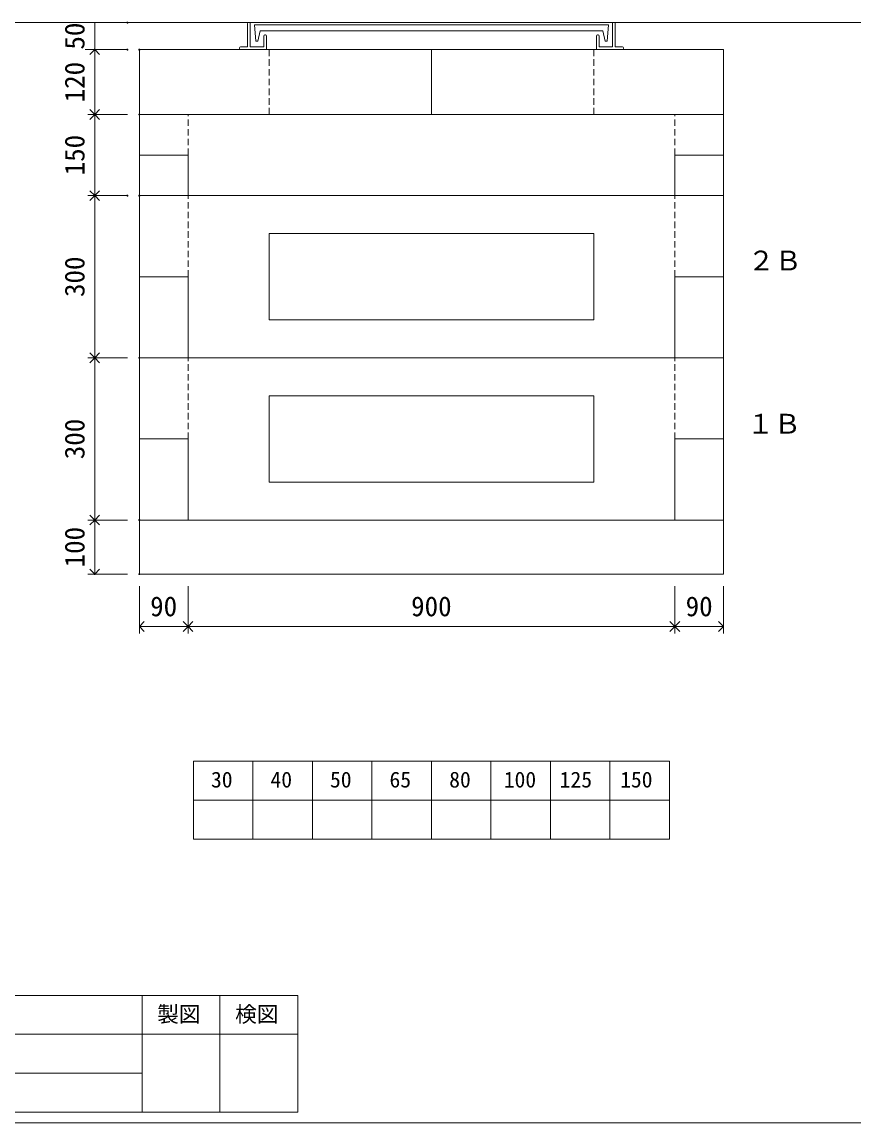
# Model space of a CAD drawing. Units: millimetres, scale not verified. Extents: x -4890 to 18490, y -2308 to 2308.
# Drawn here: x 308 to 1846, y -1967 to 69 of the extents above; entities that cross this region are included whole.
import ezdxf
from ezdxf.enums import TextEntityAlignment as Align

# ---------------------------------------------------------------- set-up
doc = ezdxf.new("R2010")
doc.units = ezdxf.units.MM
doc.header["$LTSCALE"] = 10
doc.header["$PDMODE"] = 32
doc.header["$PDSIZE"] = 2
for name, pattern in [('DASHED1', [1.8, 1.2, -0.6]), ('USER2', [50.8, 31.75, -6.35, 6.35, -6.35]), ('USER5', [3.185, 0.01, -3.175])]:
    doc.linetypes.add(name, pattern=pattern)
for name, color, linetype, lineweight in [('0-1_Defpoints', 7, 'USER2', 5), ('0-2_waku', 7, 'Continuous', 18), ('0-3_gaikei', 7, 'Continuous', 18), ('0-4_kakure', 7, 'USER5', 18), ('0-5_sunpou', 7, 'Continuous', 5), ('0-8_uchigawa', 6, 'Continuous', 18), ('0-A_futa', 3, 'Continuous', 18), ('0-B_GL', 4, 'Continuous', 18), ('0-D_文字１', 7, 'Continuous', 18)]:
    doc.layers.add(name, color=color, linetype=linetype, lineweight=lineweight)
doc.styles.add('ＭＳ ゴシック', font='')
doc.styles.get('ＭＳ ゴシック').set_extended_font_data('MS Gothic')

# ---------------------------------------------------------------- blocks, each defined once
blk = doc.blocks.new('_Open90')
at = {"layer": '0-5_sunpou'}
blk.add_line((0, 0), (-1, 0), dxfattribs=at)
blk.add_lwpolyline([(-0.5, 0.5), (0, 0), (-0.5, -0.5)], dxfattribs=at)
blk = doc.blocks.new('D61')
at = {"layer": '0-1_Defpoints'}
for p in [(1972.32, 2214.36), (1889.96, 2094.36), (1972.32, 2094.36)]:
    blk.add_point(p, dxfattribs=at)
at = {"layer": '0-5_sunpou'}
for p, q in [((1950.32, 2214.36), (1876.96, 2214.36)), ((1889.96, 2196.36), (1889.96, 2112.36)), ((1950.32, 2094.36), (1876.96, 2094.36))]:
    blk.add_line(p, q, dxfattribs=at)
at = {"layer": '0-5_sunpou', "xscale": 18, "yscale": 18}
for p, rotation in [((1889.96, 2214.36), 90), ((1889.96, 2094.36), 270)]:
    blk.add_blockref('_Open90', p, dxfattribs=dict(at, rotation=rotation))
at = {"layer": '0-5_sunpou', "style": 'ＭＳ ゴシック'}
blk.add_text('120', height=36.66, rotation=90, dxfattribs=at).set_placement((1881.96, 2116.86), align=Align.BOTTOM_LEFT)
blk = doc.blocks.new('D62')
at = {"layer": '0-1_Defpoints'}
for p in [(1972.32, 2214.36), (1889.96, 2094.36), (1972.32, 2094.36)]:
    blk.add_point(p, dxfattribs=at)
at = {"layer": '0-5_sunpou'}
for p, q in [((1950.32, 2214.36), (1876.96, 2214.36)), ((1889.96, 2196.36), (1889.96, 2112.36)), ((1950.32, 2094.36), (1876.96, 2094.36))]:
    blk.add_line(p, q, dxfattribs=at)
at = {"layer": '0-5_sunpou', "xscale": 18, "yscale": 18}
for p, rotation in [((1889.96, 2214.36), 90), ((1889.96, 2094.36), 270)]:
    blk.add_blockref('_Open90', p, dxfattribs=dict(at, rotation=rotation))
at = {"layer": '0-5_sunpou', "style": 'ＭＳ ゴシック'}
blk.add_text('120', height=36.66, rotation=90, dxfattribs=at).set_placement((1881.96, 2116.86), align=Align.BOTTOM_LEFT)
blk = doc.blocks.new('D63')
at = {"layer": '0-1_Defpoints'}
for p in [(1972.32, 1944.36), (1889.96, 1644.36), (1972.32, 1644.36)]:
    blk.add_point(p, dxfattribs=at)
at = {"layer": '0-5_sunpou'}
for p, q in [((1950.32, 1944.36), (1876.96, 1944.36)), ((1889.96, 1926.36), (1889.96, 1662.36)), ((1950.32, 1644.36), (1876.96, 1644.36))]:
    blk.add_line(p, q, dxfattribs=at)
at = {"layer": '0-5_sunpou', "xscale": 18, "yscale": 18}
for p, rotation in [((1889.96, 1944.36), 90), ((1889.96, 1644.36), 270)]:
    blk.add_blockref('_Open90', p, dxfattribs=dict(at, rotation=rotation))
at = {"layer": '0-5_sunpou', "style": 'ＭＳ ゴシック'}
blk.add_text('300', height=36.66, rotation=90, dxfattribs=at).set_placement((1881.96, 1756.86), align=Align.BOTTOM_LEFT)
blk = doc.blocks.new('D64')
at = {"layer": '0-1_Defpoints'}
for p in [(1972.32, 1644.36), (1889.96, 1344.36), (1972.32, 1344.36)]:
    blk.add_point(p, dxfattribs=at)
at = {"layer": '0-5_sunpou'}
for p, q in [((1950.32, 1644.36), (1876.96, 1644.36)), ((1889.96, 1626.36), (1889.96, 1362.36)), ((1950.32, 1344.36), (1876.96, 1344.36))]:
    blk.add_line(p, q, dxfattribs=at)
at = {"layer": '0-5_sunpou', "xscale": 18, "yscale": 18}
for p, rotation in [((1889.96, 1644.36), 90), ((1889.96, 1344.36), 270)]:
    blk.add_blockref('_Open90', p, dxfattribs=dict(at, rotation=rotation))
at = {"layer": '0-5_sunpou', "style": 'ＭＳ ゴシック'}
blk.add_text('300', height=36.66, rotation=90, dxfattribs=at).set_placement((1881.96, 1456.86), align=Align.BOTTOM_LEFT)
blk = doc.blocks.new('D52')
at = {"layer": '0-1_Defpoints'}
for p in [(1950.32, 2264.36), (1889.96, 2214.36), (1950.32, 2214.36)]:
    blk.add_point(p, dxfattribs=at)
at = {"layer": '0-5_sunpou'}
for p, q in [((1928.32, 2264.36), (1876.96, 2264.36)), ((1889.96, 2264.36), (1889.96, 2214.36)), ((1928.32, 2214.36), (1876.96, 2214.36))]:
    blk.add_line(p, q, dxfattribs=at)
at = {"layer": '0-5_sunpou', "style": 'ＭＳ ゴシック'}
blk.add_text('50', height=36.66, rotation=90, dxfattribs=at).set_placement((1881.96, 2214.36), align=Align.BOTTOM_LEFT)
blk = doc.blocks.new('D44')
at = {"layer": '0-1_Defpoints'}
for p in [(1972.32, 1344.36), (1889.96, 1244.36), (1972.32, 1244.36)]:
    blk.add_point(p, dxfattribs=at)
at = {"layer": '0-5_sunpou'}
for p, q in [((1950.32, 1344.36), (1876.96, 1344.36)), ((1889.96, 1326.36), (1889.96, 1262.36)), ((1950.32, 1244.36), (1876.96, 1244.36))]:
    blk.add_line(p, q, dxfattribs=at)
at = {"layer": '0-5_sunpou', "xscale": 18, "yscale": 18}
for p, rotation in [((1889.96, 1344.36), 90), ((1889.96, 1244.36), 270)]:
    blk.add_blockref('_Open90', p, dxfattribs=dict(at, rotation=rotation))
at = {"layer": '0-5_sunpou', "style": 'ＭＳ ゴシック'}
blk.add_text('100', height=36.66, rotation=90, dxfattribs=at).set_placement((1881.96, 1256.86), align=Align.BOTTOM_LEFT)
blk = doc.blocks.new('D67')
at = {"layer": '0-1_Defpoints'}
for p in [(1972.32, 2094.36), (1889.96, 1944.36), (1950.32, 1944.36)]:
    blk.add_point(p, dxfattribs=at)
at = {"layer": '0-5_sunpou'}
for p, q in [((1950.32, 2094.36), (1876.96, 2094.36)), ((1889.96, 2076.36), (1889.96, 1962.36)), ((1928.32, 1944.36), (1876.96, 1944.36))]:
    blk.add_line(p, q, dxfattribs=at)
at = {"layer": '0-5_sunpou', "xscale": 18, "yscale": 18}
for p, rotation in [((1889.96, 2094.36), 90), ((1889.96, 1944.36), 270)]:
    blk.add_blockref('_Open90', p, dxfattribs=dict(at, rotation=rotation))
at = {"layer": '0-5_sunpou', "style": 'ＭＳ ゴシック'}
blk.add_text('150', height=36.66, rotation=90, dxfattribs=at).set_placement((1881.96, 1981.86), align=Align.BOTTOM_LEFT)

msp = doc.modelspace()

# ---------------------------------------------------------------- linework, layer by layer
at = {"layer": '0-2_waku'}
for p, q in [((625, -1297.84), (625, -1441.84)), ((625, -1297.84), (625, -1441.84)), ((625, -1297.84), (625, -1441.84)), ((625, -1297.84), (625, -1441.84)), ((625, -1297.84), (1505, -1297.84)), ((735, -1297.84), (735, -1441.84)), ((845, -1297.84), (845, -1441.84)), ((845, -1297.84), (845, -1441.84)), ((955, -1297.84), (955, -1441.84)), ((1065, -1297.84), (1065, -1441.84)), ((1175, -1297.84), (1175, -1441.84)), ((1285, -1297.84), (1285, -1441.84)), ((1395, -1297.84), (1395, -1441.84)), ((1505, -1297.84), (1505, -1441.84)), ((625, -1369.84), (1505, -1369.84)), ((625, -1441.84), (1505, -1441.84)), ((-1210, -1730.84), (818, -1730.84)), ((530, -1730.84), (530, -1946.84)), ((530, -1730.84), (530, -1946.84)), ((674, -1730.84), (674, -1946.84)), ((818, -1730.84), (818, -1946.84)), ((-1210, -1802.84), (818, -1802.84)), ((-1210, -1874.84), (530, -1874.84)), ((-1210, -1946.84), (818, -1946.84)), ((-1230, -1966.84), (4890, -1966.84)), ((-1230, -1966.84), (4890, -1966.84))]:
    msp.add_line(p, q, dxfattribs=at)
at = {"layer": '0-3_gaikei'}
for p, q in [((525, 18.16), (1605, 18.16)), ((525, -101.84), (525, 18.16)), ((1065, 18.16), (1065, -101.84)), ((1605, -101.84), (1605, 18.16)), ((615, -101.84), (525, -101.84)), ((1605, -101.84), (525, -101.84)), ((1605, -101.84), (525, -101.84)), ((1605, -101.84), (525, -101.84)), ((1605, -101.84), (525, -101.84)), ((1605, -101.84), (525, -101.84)), ((1605, -101.84), (525, -101.84)), ((1605, -101.84), (525, -101.84)), ((1605, -101.84), (525, -101.84)), ((1605, -101.84), (525, -101.84)), ((1605, -101.84), (525, -101.84)), ((1605, -101.84), (525, -101.84)), ((1605, -101.84), (525, -101.84)), ((1605, -101.84), (525, -101.84)), ((1605, -101.84), (525, -101.84)), ((615, -101.84), (525, -101.84)), ((525, -101.84), (615, -101.84)), ((525, -101.84), (1605, -101.84)), ((525, -101.84), (1605, -101.84)), ((525, -101.84), (1605, -101.84)), ((525, -101.84), (1605, -101.84)), ((525, -101.84), (1605, -101.84)), ((525, -101.84), (1605, -101.84)), ((525, -101.84), (1605, -101.84)), ((525, -101.84), (1605, -101.84)), ((525, -101.84), (525, -251.84)), ((615, -101.84), (1515, -101.84)), ((1515, -101.84), (615, -101.84)), ((1515, -101.84), (615, -101.84)), ((1515, -101.84), (615, -101.84)), ((615, -101.84), (1515, -101.84)), ((615, -101.84), (1515, -101.84)), ((615, -101.84), (1515, -101.84)), ((1455, -101.84), (675, -101.84)), ((1455, -101.84), (675, -101.84)), ((1515, -101.84), (1605, -101.84)), ((1515, -101.84), (1605, -101.84)), ((1515, -101.84), (1605, -101.84)), ((1605, -101.84), (1605, -251.84)), ((525, -176.84), (615, -176.84)), ((615, -176.84), (615, -251.84)), ((1515, -176.84), (1515, -251.84)), ((1515, -176.84), (1605, -176.84)), ((525, -251.84), (525, -401.84)), ((525, -251.84), (525, -401.84)), ((525, -251.84), (525, -401.84)), ((525, -251.84), (1605, -251.84)), ((525, -251.84), (1605, -251.84)), ((525, -251.84), (1605, -251.84)), ((525, -251.84), (1605, -251.84)), ((525, -251.84), (1605, -251.84)), ((525, -251.84), (1605, -251.84)), ((525, -251.84), (1605, -251.84)), ((525, -251.84), (1605, -251.84)), ((525, -251.84), (1605, -251.84)), ((525, -251.84), (1605, -251.84)), ((525, -251.84), (1605, -251.84)), ((1605, -251.84), (1605, -401.84)), ((1605, -251.84), (1605, -401.84)), ((615, -401.84), (525, -401.84)), ((615, -401.84), (525, -401.84)), ((615, -401.84), (525, -401.84)), ((525, -401.84), (525, -551.84)), ((615, -401.84), (615, -551.84)), ((615, -401.84), (615, -551.84)), ((615, -401.84), (615, -551.84)), ((1605, -401.84), (1515, -401.84)), ((1605, -401.84), (1515, -401.84)), ((1515, -401.84), (1515, -551.84)), ((1515, -401.84), (1515, -551.84)), ((1515, -401.84), (1515, -551.84)), ((1605, -401.84), (1605, -551.84)), ((525, -551.84), (525, -701.84)), ((525, -551.84), (525, -701.84)), ((525, -551.84), (525, -701.84)), ((1605, -551.84), (525, -551.84)), ((1605, -551.84), (525, -551.84)), ((1605, -551.84), (525, -551.84)), ((1515, -551.84), (615, -551.84)), ((1515, -551.84), (615, -551.84)), ((1515, -551.84), (615, -551.84)), ((1455, -551.84), (675, -551.84)), ((1605, -551.84), (1605, -701.84)), ((1605, -551.84), (1605, -701.84)), ((1605, -551.84), (1605, -701.84)), ((615, -701.84), (525, -701.84)), ((615, -701.84), (525, -701.84)), ((615, -701.84), (525, -701.84)), ((525, -701.84), (525, -851.84)), ((615, -701.84), (615, -851.84)), ((615, -701.84), (615, -851.84)), ((615, -701.84), (615, -851.84)), ((1515, -701.84), (1515, -851.84)), ((1515, -701.84), (1515, -851.84)), ((1515, -701.84), (1515, -851.84)), ((1605, -701.84), (1515, -701.84)), ((1605, -701.84), (1515, -701.84)), ((1605, -701.84), (1515, -701.84)), ((1605, -701.84), (1605, -851.84)), ((1605, -851.84), (525, -851.84)), ((1605, -851.84), (525, -851.84)), ((1605, -851.84), (525, -851.84)), ((1605, -851.84), (525, -851.84)), ((1605, -851.84), (525, -851.84)), ((525, -951.84), (525, -851.84)), ((1605, -851.84), (525, -851.84)), ((1605, -851.84), (525, -851.84)), ((1605, -851.84), (525, -851.84)), ((1605, -851.84), (525, -851.84)), ((1515, -851.84), (615, -851.84)), ((1515, -851.84), (615, -851.84)), ((1515, -851.84), (615, -851.84)), ((1455, -851.84), (675, -851.84)), ((1455, -851.84), (675, -851.84)), ((1605, -951.84), (525, -951.84)), ((1605, -951.84), (525, -951.84))]:
    msp.add_line(p, q, dxfattribs=at)
for points in [[(1605, -251.84), (1605, -401.84), (1515, -401.84)], [(1605, -951.84), (1605, -851.84), (525, -851.84)]]:
    msp.add_lwpolyline(points, dxfattribs=at)
at = {"layer": '0-4_kakure', "linetype": 'DASHED1', "lineweight": 5}
for p, q in [((765, -101.84), (765, 18.16)), ((1365, -101.84), (1365, 18.16)), ((615, -176.84), (615, -101.84)), ((1515, -176.84), (1515, -101.84)), ((615, -401.84), (615, -251.84)), ((1515, -401.84), (1515, -251.84)), ((615, -701.84), (615, -551.84)), ((1515, -701.84), (1515, -551.84))]:
    msp.add_line(p, q, dxfattribs=at)
at = {"layer": '0-5_sunpou'}
for p, q in [((503, 68.16), (425.14, 68.16)), ((503, 18.16), (425.14, 18.16)), ((525, -973.84), (525, -1061.76)), ((615, -973.84), (615, -1061.76)), ((615, -973.84), (615, -1061.76)), ((1515, -973.84), (1515, -1061.76)), ((1515, -973.84), (1515, -1061.76)), ((1605, -973.84), (1605, -1061.76)), ((543, -1048.76), (597, -1048.76)), ((633, -1048.76), (1497, -1048.76)), ((1533, -1048.76), (1587, -1048.76))]:
    msp.add_line(p, q, dxfattribs=at)
at = {"layer": '0-8_uchigawa'}
for p, q in [((1365, -321.84), (765, -321.84)), ((765, -321.84), (765, -481.84)), ((1365, -321.84), (1365, -481.84)), ((1365, -481.84), (765, -481.84)), ((1365, -621.84), (765, -621.84)), ((765, -621.84), (765, -781.84)), ((1365, -621.84), (1365, -781.84)), ((1365, -781.84), (765, -781.84))]:
    msp.add_line(p, q, dxfattribs=at)
at = {"layer": '0-A_futa'}
for p, q in [((725, 66.16), (725, 23.16)), ((727, 68.16), (730, 68.16)), ((730, 68.16), (730, 23.16)), ((737.81, 63.66), (1392.14, 63.66)), ((737.81, 63.66), (740.3, 33.66)), ((1392.14, 63.66), (1389.89, 33.66)), ((1400, 68.16), (1400, 23.16)), ((1400, 68.16), (1403, 68.16)), ((1405, 66.16), (1405, 23.16)), ((748.33, 52.66), (744.01, 33.66)), ((748.33, 52.66), (1381.67, 52.66)), ((755, 43.16), (755, 23.16)), ((757, 45.16), (758, 45.16)), ((760, 43.16), (760, 18.16)), ((1370, 43.16), (1370, 18.16)), ((1373, 45.16), (1372, 45.16)), ((1375, 43.16), (1375, 23.16)), ((1381.67, 52.66), (1385.99, 33.66)), ((710, 21.16), (710, 20.16)), ((712, 23.16), (725, 23.16)), ((730, 23.16), (755, 23.16)), ((740.3, 33.66), (744.01, 33.66)), ((1400, 23.16), (1375, 23.16)), ((1389.89, 33.66), (1385.99, 33.66)), ((1418, 23.16), (1405, 23.16)), ((1420, 21.16), (1420, 20.16)), ((760, 18.16), (712, 18.16)), ((1370, 18.16), (1418, 18.16))]:
    msp.add_line(p, q, dxfattribs=at)
for centre, start, end in [((727, 66.16), 90, 180), ((1403, 66.16), 0, 90), ((757, 43.16), 90, 180), ((758, 43.16), 0, 90), ((1372, 43.16), 90, 180), ((1373, 43.16), 0, 90), ((712, 21.16), 90, 180), ((1418, 21.16), 0, 90), ((712, 20.16), 180, 270), ((1418, 20.16), 270, 0)]:
    msp.add_arc(centre, 2, start, end, dxfattribs=at)
at = {"layer": '0-B_GL'}
msp.add_line((-1230, 68.16), (4890, 68.16), dxfattribs=at)
msp.add_line((-1230, 68.16), (4890, 68.16), dxfattribs=at)
msp.add_line((-1230, 68.16), (4890, 68.16), dxfattribs=at)

# ---------------------------------------------------------------- block references
at = {"layer": '0-5_sunpou'}
for name in ['D52', 'D61', 'D62', 'D67', 'D63', 'D64', 'D44']:
    msp.add_blockref(name, (-1447.32, -2196.2), dxfattribs=at)
at = {"layer": '0-5_sunpou', "xscale": 18, "yscale": 18, "rotation": 180}
for p in [(525, -1048.76), (615, -1048.76), (1515, -1048.76)]:
    msp.add_blockref('_Open90', p, dxfattribs=at)
at = {"layer": '0-5_sunpou', "xscale": 18, "yscale": 18}
for p in [(615, -1048.76), (1515, -1048.76), (1605, -1048.76)]:
    msp.add_blockref('_Open90', p, dxfattribs=at)

# ---------------------------------------------------------------- texts
at = {"layer": '0-5_sunpou', "style": 'ＭＳ ゴシック'}
for s, p in [('90', (545, -1040.76)), ('900', (1027.5, -1040.76)), ('90', (1535, -1040.76))]:
    msp.add_text(s, height=36.66, dxfattribs=at).set_placement(p, align=Align.BOTTOM_LEFT)
at = {"layer": '0-D_文字１', "style": 'ＭＳ ゴシック'}
for s, height, p in [('２Ｂ', 36.66, (1649.63, -401.28)), ('１Ｂ', 36.66, (1648.31, -703.14)), ('30', 29.33, (657.46, -1355.27)), ('40', 29.33, (767.46, -1355.27)), ('50', 29.33, (877.46, -1355.27)), ('65', 29.33, (987.46, -1355.27)), ('80', 29.33, (1097.86, -1355.27)), ('100', 29.33, (1198.74, -1355.27)), ('125', 29.33, (1302.13, -1355.27)), ('150', 29.33, (1413.89, -1355.27)), ('製図', 29.33, (558.06, -1789.09)), ('検図', 29.33, (702.06, -1789.09))]:
    msp.add_text(s, height=height, dxfattribs=at).set_placement(p, align=Align.BOTTOM_LEFT)

doc.saveas('drawing.dxf')
